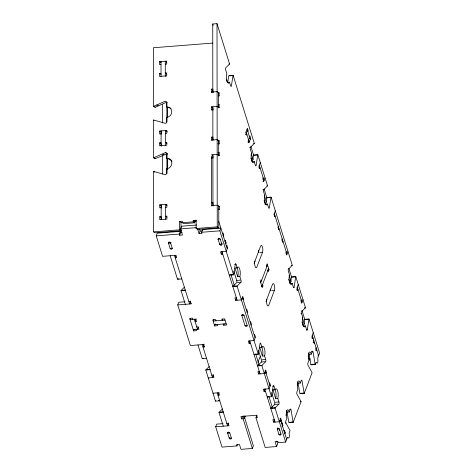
<?xml version="1.0" encoding="UTF-8"?>
<svg xmlns="http://www.w3.org/2000/svg" width="473" height="473" viewBox="0 0 473 473"><rect width="100%" height="100%" fill="white"/><g stroke="black" fill="none" stroke-linecap="round" stroke-linejoin="round"><path stroke-width="0.71" d="M227.696 82.527L228.737 75.899A1.514 0.497 85.5 0 1 228.82 75.597L233.094 75.26L254.308 143.378A1.52 0.497 85.5 0 1 254.196 143.585L250.394 147.316L249.685 147.369M233.094 75.26A1.514 0.497 85.5 0 0 233.012 75.562L231.35 86.163A1.514 0.497 85.5 0 1 230.629 85.832L229.494 82.178A5.298 1.738 85.5 0 1 226.975 81.025A5.298 1.738 85.5 0 1 226.833 73.646L225.698 69.992A1.514 0.497 85.5 0 1 225.656 67.881L229.458 64.151A1.52 0.497 85.5 0 0 229.571 63.944L217.018 23.65L212.744 23.987L212.82 91.993L213.329 92.3M252.44 161.961L253.481 155.333A1.514 0.497 85.5 0 1 253.558 155.032L257.832 154.695L267.529 185.812A1.52 0.497 85.5 0 1 267.411 186.013L263.615 189.744L262.899 189.803M257.832 154.695A1.514 0.497 85.5 0 0 257.755 154.996L256.088 165.597A1.514 0.497 85.5 0 1 255.373 165.266L254.232 161.612A5.298 1.738 85.5 0 1 251.713 160.459A5.298 1.738 85.5 0 1 251.577 153.075L250.436 149.427A1.514 0.497 85.5 0 1 250.394 147.316M265.655 204.389L266.695 197.767A1.514 0.497 85.5 0 1 266.772 197.46L271.053 197.123L292.267 265.241A1.514 0.497 85.5 0 1 292.154 265.448L288.353 269.178A1.514 0.497 85.5 0 0 288.394 271.289L289.529 274.943A5.298 1.738 85.5 0 0 289.671 282.328A5.298 1.738 85.5 0 0 292.19 283.475L293.325 287.129A1.514 0.497 85.5 0 0 294.046 287.46L295.708 276.865A1.514 0.497 85.5 0 1 295.791 276.557L291.516 276.894A1.514 0.497 85.5 0 0 291.433 277.202L290.392 283.824M271.053 197.123A1.514 0.497 85.5 0 0 270.97 197.43L269.308 208.025A1.514 0.497 85.5 0 1 268.587 207.694L267.446 204.04A5.298 1.738 85.5 0 1 264.933 202.887A5.298 1.738 85.5 0 1 264.791 195.509L263.65 191.855A1.514 0.497 85.5 0 1 263.615 189.744M303.613 326.252L304.647 319.63A1.514 0.497 85.5 0 1 304.73 319.322L309.005 318.985L319.618 353.047L317.88 357.594A1.514 0.497 85.5 0 0 317.815 359.249A3.027 0.993 85.5 0 1 317.679 362.549A3.027 0.993 85.5 0 1 316.532 362.602A1.514 0.497 85.5 0 0 315.958 362.631L315.243 364.512L310.968 364.849A1.508 0.497 85.5 0 1 310.873 364.458L309.094 353.993M306.551 329.947L307.261 329.888L308.928 319.293A1.514 0.497 85.5 0 1 309.005 318.985M175.991 255.828L175.223 257.832L176.648 257.72L175.891 255.278L162.588 256.331L156.214 235.861L157.231 233.189L180.272 231.374L180.651 232.592L179.634 235.258L182.483 235.034L180.568 228.885L181.585 226.212L196.768 225.012M169.127 241.715L168.518 243.323L170.168 248.561A1.135 0.881 20.9 0 0 172.267 248.396L170.582 242.986A1.135 0.881 20.9 0 0 168.483 243.152L170.652 243.152L170.995 242.259M179.634 235.258L179.255 234.04L180.272 231.374M229.346 275.032A1.514 0.497 85.5 0 1 229.299 275.174L233.573 274.837L219.868 230.836L220.891 228.163L202.598 229.612L201.581 232.278L201.959 233.496L199.109 233.721L200.132 231.055L199.488 229.003M203.851 344.054L203.68 344.498L190.377 345.544L177.724 304.925L178.747 302.253L185.044 301.756M247.864 131.595L248.207 130.702L247.444 128.266L245.747 132.718L246.504 135.154L246.847 134.267L245.422 134.379M248.491 139.547L248.154 140.434L248.91 142.876L250.607 138.423L249.85 135.982L249.508 136.874M177.724 304.925L191.027 303.873L190.436 300.994M190.507 301.614L189.602 303.985L174.466 255.39M191.027 303.873L191.198 303.43M222.133 243.642L221.878 244.31A1.135 0.881 20.9 0 1 221.092 245.31A1.135 0.881 20.9 0 1 219.738 244.482L218.106 239.237L218.561 238.049M222.641 233.792L222.978 232.899L223.741 235.341L223.398 236.228M190.524 318.37L190.069 319.559L195.775 319.109L196.531 321.545L195.107 321.658L196.124 318.985M219.738 244.482L219.992 243.814M224.982 241.307L225.319 240.414L226.082 242.856L225.739 243.743L225.03 243.802M222.73 254.078L221.305 254.19L222.068 252.192M196.082 329.486L196.466 330.71L193.617 330.934L194.125 329.598M226.508 246.197L226.845 245.31L226.135 245.363M226.845 245.31L227.602 247.746L226.248 251.305L220.548 251.754L221.305 254.19M260.31 162.635L258.95 166.194L259.707 168.63L260.049 167.744L258.625 167.856M198.418 327.003L197.507 329.374L194.344 319.222M262.982 181.484L263.698 181.431L265.051 177.866M204.034 344.374L203.012 347.046L204.437 346.934L204.608 346.49M213.843 319.287L213.163 321.066L225.042 320.126M217.154 324.496L217.533 325.714L214.683 325.938L215.446 323.94M222.7 319.021L222.186 320.351L221.807 319.133L224.657 318.908L226.555 325.004L223.705 325.229L223.327 324.011M223.705 325.229L224.214 323.893M243.157 299.669L243.5 298.776L242.738 296.34L241.384 299.9L235.684 300.349L236.701 297.683M254.125 263.36L260.617 246.137A3.784 1.242 85.5 0 1 262.414 246.959A3.784 1.242 85.5 0 1 262.515 252.233L256.857 267.074A3.784 1.242 85.5 0 1 255.059 266.252A3.784 1.242 85.5 0 1 254.959 260.978M275.333 210.869L273.973 214.435L274.736 216.871L275.073 215.978M213.666 374.646L212.537 377.614L202.255 344.61M242.306 314.285L241.851 315.473L245.014 325.625A1.135 0.881 20.2 0 0 246.362 326.459A1.135 0.881 20.2 0 0 247.154 325.459L243.991 315.302A1.135 0.881 21.5 0 0 242.631 314.474A1.135 0.881 21.5 0 0 241.857 315.473L243.991 315.302M246.386 310.028L246.723 309.135L247.485 311.571L247.143 312.464M278.301 226.336L277.958 227.229L278.721 229.665L279.058 228.778M260.712 282.771L267.499 264.969M219.058 392.614L218.035 395.286L219.46 395.174L218.703 392.732L213.004 393.187M261.847 286.431L268.64 268.623M262.539 284.645L262.917 285.869L262.237 287.649L260.339 281.553L261.019 279.774L261.398 280.992M266.831 266.748L266.453 265.53L267.127 263.751L269.025 269.841L268.351 271.62L267.966 270.402M250.306 322.621L250.649 321.729L251.405 324.165L251.068 325.057M282.221 238.93L281.884 239.823L282.641 242.259L282.978 241.366M237.481 444.585L236.973 445.921L222.008 447.097L215.682 426.788L216.699 424.121L223.002 423.619M250.519 343.297L249.094 343.41L249.939 341.187M266.015 301.543L272.513 284.326A3.784 1.242 85.5 0 1 274.31 285.142A3.784 1.242 85.5 0 1 274.411 290.416L268.753 305.256A3.784 1.242 85.5 0 1 266.949 304.435A3.784 1.242 85.5 0 1 266.855 299.161M254.297 335.416L254.634 334.523L255.39 336.959L254.036 340.525L248.331 340.974L249.094 343.41M286.206 251.725L285.869 252.617L286.626 255.053L287.986 251.494M228.69 422.886L227.56 425.854L217.278 392.85M227.891 432.464L227.637 433.132L229.216 438.205A1.135 0.881 21.2 0 0 230.576 439.039A1.135 0.881 21.2 0 0 231.35 438.039L229.772 432.961A1.135 0.887 20.5 0 0 228.424 432.133A1.135 0.887 20.5 0 0 227.631 433.132L229.772 432.961M257.956 362.377L260.333 356.145M229.47 437.537L229.216 438.205L231.356 438.039M265.377 373.351L266.092 373.292L266.429 372.405L265.672 369.969L264.312 373.528L258.613 373.977L259.63 371.305M244.145 416.128L243.128 418.794L241.703 418.907L242.72 416.24L244.145 416.128L253.38 445.779L252.363 448.451L240.964 449.35L239.444 444.478L236.595 444.703L236.973 445.921M244.364 418.688L245.345 416.11M298.262 284.498L296.908 288.057L297.665 290.499L296.955 290.552M297.665 290.499L298.008 289.606L296.583 289.718M265.542 391.538L264.117 391.65L265.134 388.977M276.74 441.084L277.61 443.869L276.593 446.536L265.187 447.44L255.952 417.783L256.969 415.111M269.32 383.65L269.657 382.763L270.414 385.199L269.06 388.759L263.36 389.208L264.117 391.65M301.23 299.965L300.893 300.858L301.65 303.294L303.01 299.734M279.986 418.262L280.696 418.203L279.336 421.768L273.636 422.218L274.659 419.545M313.292 332.738L311.932 336.297L312.688 338.733L313.031 337.846L311.606 337.959M277.787 427.876L277.279 429.212L278.857 434.291A1.135 0.881 21.2 0 0 280.217 435.119A1.135 0.881 21.2 0 0 280.992 434.119L279.413 429.041A1.135 0.887 20.5 0 0 278.065 428.213A1.135 0.887 20.5 0 0 277.273 429.212L279.413 429.041L279.815 430.324M280.696 418.203L281.459 420.639L281.116 421.532L280.406 421.591M281.813 423.767L282.15 422.874L281.441 422.933M313.723 340.081L313.386 340.968L314.143 343.404L314.486 342.505L313.061 342.618M285.875 415.424L287.117 412.16A5.298 1.738 85.5 0 0 286.342 410.505M297.245 385.613L298.15 383.242A5.298 1.738 85.5 0 0 297.653 382.024M308.272 356.695L309.176 354.318A5.298 1.738 85.5 0 0 308.68 353.106M282.15 422.874L282.913 425.316L282.57 426.203L281.855 426.268M287.117 412.16L289.257 411.989L290.274 409.322A1.514 0.497 85.5 0 1 290.996 409.648L293.094 421.963A1.514 0.497 85.5 0 0 293.189 422.348L288.914 422.685A1.514 0.497 85.5 0 1 288.82 422.3L287.034 411.835M298.15 383.242L300.284 383.071L301.307 380.398A1.514 0.497 85.5 0 1 302.022 380.73L304.121 393.045A1.514 0.497 85.5 0 0 304.216 393.43L299.941 393.767A1.514 0.497 85.5 0 1 299.847 393.382L298.061 382.911M309.176 354.318L311.317 354.153L312.334 351.48A1.514 0.497 85.5 0 1 313.049 351.811L315.148 364.121A1.508 0.497 85.5 0 0 315.243 364.512M310.034 358.841L309.519 360.178L308.219 356.003M284.149 431.287L284.492 430.389L283.782 430.448M316.065 347.596L315.728 348.483L316.484 350.919L316.827 350.032L315.402 350.144M310.968 364.849L311.145 364.376M284.492 430.389L285.249 432.83L284.912 433.717L284.202 433.776M276.593 446.536L275.073 441.664L277.923 441.439L278.301 442.657L285.662 442.078L287.401 437.525A1.514 0.497 85.5 0 1 287.974 437.501A3.027 0.993 85.5 0 0 289.121 437.448A3.027 0.993 85.5 0 0 289.251 434.143A1.514 0.497 85.5 0 1 289.322 432.493L290.038 430.613A1.514 0.497 85.5 0 0 289.914 430.3L285.905 423.004A1.514 0.497 85.5 0 1 285.863 420.893L286.88 418.221A5.298 1.738 85.5 0 1 286.739 410.842A5.298 1.738 85.5 0 1 289.257 411.989M293.189 422.348L301.065 401.695A1.514 0.497 85.5 0 0 300.94 401.382L296.932 394.086A1.514 0.497 85.5 0 1 296.89 391.975L297.907 389.303A5.298 1.738 85.5 0 1 297.771 381.924A5.298 1.738 85.5 0 1 300.284 383.071M304.216 393.43L312.091 372.771A1.514 0.497 85.5 0 0 311.967 372.464L307.958 365.162A1.514 0.497 85.5 0 1 307.917 363.057L308.94 360.385A5.298 1.738 85.5 0 1 308.798 353A5.298 1.738 85.5 0 1 311.317 354.153M185.327 304.328L181.047 290.576A1.525 0.503 85.5 0 1 181.159 290.375L184.482 287.105M239.835 276.451L237.7 276.622L235.04 268.09L237.18 267.919A5.298 1.738 85.5 0 1 239.693 269.066A5.298 1.738 85.5 0 1 239.835 276.451L240.976 280.105A1.514 0.497 85.5 0 1 241.011 282.215L237.215 285.946A1.525 0.503 85.5 0 0 237.097 286.153L232.822 286.49A1.525 0.503 85.5 0 1 232.935 286.283L236.737 282.552A1.514 0.497 85.5 0 0 236.701 280.442L233.822 271.2M209.226 366.54L205.897 369.803A1.514 0.497 85.5 0 0 205.785 370.01L215.475 401.128L219.75 400.791A1.514 0.497 85.5 0 0 219.833 400.483M295.791 276.557L305.481 307.675A1.514 0.497 85.5 0 1 305.369 307.876L301.567 311.606A1.514 0.497 85.5 0 0 301.608 313.717L302.75 317.377A5.298 1.738 85.5 0 0 302.886 324.756A5.298 1.738 85.5 0 0 305.404 325.903L306.545 329.563A1.514 0.497 85.5 0 0 307.261 329.888M265.04 361.709L261.48 361.987L257.679 365.718A1.514 0.497 85.5 0 0 257.566 365.925L261.841 365.588A1.514 0.497 85.5 0 1 261.953 365.381L265.755 361.65A1.514 0.497 85.5 0 0 265.714 359.539L264.578 355.885A5.298 1.738 85.5 0 0 264.437 348.506A5.298 1.738 85.5 0 0 261.918 347.353L259.783 347.525L262.438 356.057L264.578 355.885M222.44 408.974L219.111 412.237A1.514 0.497 85.5 0 0 218.999 412.438L223.286 426.191M278.26 404.137L274.695 404.415L270.893 408.152A1.514 0.497 85.5 0 0 270.781 408.353L275.055 408.016A1.514 0.497 85.5 0 1 275.168 407.815L278.969 404.078A1.514 0.497 85.5 0 0 278.928 401.973L277.793 398.313A5.298 1.738 85.5 0 0 277.651 390.935A5.298 1.738 85.5 0 0 275.132 389.787L272.998 389.953L275.653 398.485L277.793 398.313M212.767 43.067L153.382 47.755L153.453 106.33L154.978 107.259A1.502 1.372 -57.2 0 0 155.386 107.164L166.851 102.097L166.874 122.105M153.453 106.33A1.502 1.378 -58.3 0 0 153.861 106.236L165.325 101.169L166.65 101.997L166.756 106.963L168.589 107.182A5.298 4.866 -58.8 0 1 171.658 112.716A5.298 4.866 -58.8 0 1 166.768 117.304L166.774 121.738A1.514 1.389 -58.7 0 1 165.349 123.323L153.772 120.053A1.52 1.395 -58.3 0 0 153.465 120.041L153.512 157.757A1.514 1.389 -57.2 0 0 153.82 157.692L165.379 152.596A1.514 1.389 -58.7 0 1 166.809 153.962L167.318 154.269M181.011 229.375L181.011 230.771L155.12 232.817L153.595 231.888L153.524 171.468A1.502 1.378 -58.3 0 1 153.932 171.498L165.408 174.756L166.733 173.715L166.827 168.731L168.66 168.222A5.298 4.872 -58.5 0 0 171.723 162.215A5.298 4.872 -58.5 0 0 166.815 158.396L166.809 153.962M196.206 221.193L194.775 221.305L193.25 220.377L193.25 221.849L194.781 222.783L194.775 221.305M161.003 64.505L159.578 64.618L159.578 61.661L166.703 61.1L166.703 64.05L165.278 64.162M228.855 64.003L229.571 63.944M166.821 73.959L165.29 73.025L166.715 72.913L166.721 75.869L159.596 76.431L159.59 73.475L161.015 73.362M229.452 75.846L233.012 75.562M229.494 82.178L227.353 82.343L226.372 79.186M211.904 92.412L211.396 92.105L211.396 89.149L213.075 89.19M211.396 92.105L217.095 91.65L219.135 92.891L219.135 95.848L218.425 95.901M218.42 92.95L219.135 92.891M218.437 104.764L219.147 104.71L219.153 107.661L218.437 107.72M211.673 109.984L211.413 106.874L217.113 106.425L219.153 107.661M211.413 109.825L213.098 109.872M161.086 133.865L159.661 133.983L159.655 131.027L166.78 130.465L166.786 133.416L165.361 133.528M211.703 140.239L211.449 137.129L213.128 137.17M166.898 143.325L165.367 142.391L166.798 142.278L166.798 145.235L159.673 145.796L159.667 142.84L161.092 142.728M211.449 140.085L217.148 139.636L218.171 140.25M218.473 140.93L219.188 140.871L219.194 143.827L218.479 143.881M249.182 138.536L250.607 138.423M217.97 143.573L219.194 143.827M247.822 142.095L249.247 141.983L246.084 131.825M253.599 143.437L254.308 143.378M217.982 152.436L219.2 152.69L219.206 155.641L218.491 155.7M218.491 152.744L219.2 152.69M212.897 157.698L211.472 157.811L211.981 158.118M254.19 155.28L257.755 154.996M254.232 161.612L252.097 161.778L250.915 157.988M262.562 178.155L263.278 178.102L262.935 178.989L263.698 181.431M266.813 185.865L267.529 185.812M161.169 207.718L159.744 207.83L159.738 204.88L166.863 204.318L166.868 207.269L165.444 207.381M267.405 197.708L270.97 197.43M211.466 156.332L211.526 205.649L217.225 205.176L219.265 206.411L219.265 209.368L218.556 209.427M218.55 206.47L219.265 206.411M265.099 204.661A5.298 1.738 85.5 0 0 265.312 204.212L267.446 204.04M218.041 209.113L219.265 209.368M166.981 217.172L165.455 216.244L166.88 216.131L166.88 219.088L159.756 219.649L159.75 216.693L161.181 216.581M193.25 220.377L196.354 220.306M181.011 230.771L179.486 229.843L179.474 221.459L182.324 221.24L182.324 222.712L183.855 223.64L194.781 222.783M179.474 221.459L180.999 222.393L182.424 222.28M182.324 222.712L193.25 221.849M180.568 228.885L196.472 227.625M153.595 231.888L179.486 229.843M196.1 220.152L196.112 228.53L217.249 226.863L218.78 227.791L218.751 206.127M218.78 227.791L197.637 229.458L196.112 228.53M180.651 232.592L182.075 232.48M200.132 231.055L202.982 230.83M156.214 235.861L179.255 234.04M201.581 232.278L219.868 230.836M223.025 235.394L223.741 235.341M218.106 239.237L220.247 239.066L221.878 244.31M225.367 242.909L226.082 242.856M219.691 244.316L221.825 244.145M170.097 248.396L172.237 248.23M226.892 247.799L227.602 247.746M259.665 252.458L262.515 252.233M234.614 264.377L236.039 264.265L237.18 267.919M291.439 265.501L292.154 265.448M267.6 269.953L269.025 269.841M178.315 278.899L179.025 278.845M230.806 274.76L232.947 274.588M170.191 255.727L177.523 279.265L181.798 278.928A1.52 0.497 85.5 0 0 181.839 278.786M236.701 280.442L240.26 280.164M291.433 277.202L294.998 276.918M237.452 282.499L241.011 282.215M181.159 290.375L184.718 290.091M232.935 286.283L236.5 286.005M181.047 290.576L185.321 290.239A1.525 0.503 85.5 0 1 185.434 290.032M292.19 283.475L290.05 283.64L288.672 279.218M261.492 285.982L262.917 285.869M293.337 287.513L294.046 287.46M271.555 290.641L274.411 290.416M188.845 301.549L190.27 301.437M236.346 297.801L234.921 297.913L235.684 300.349M242.075 298.889L243.5 298.776M304.772 307.728L305.481 307.675M304.659 307.935L305.369 307.876M300.899 313.776L301.608 313.717M214.304 324.72L226.177 323.786M196.75 326.938L198.175 326.825L198.932 329.261L193.232 329.716M304.647 319.63L308.213 319.346M245.014 325.625L247.154 325.459M305.404 325.903L303.264 326.074L301.987 321.965M203.768 358.28L202.343 358.392A1.514 0.497 85.5 0 1 202.261 358.7L206.535 358.357A1.514 0.497 85.5 0 0 206.583 358.215M254.835 354.247L257.684 354.023M261.918 347.353L260.783 343.7A1.514 0.497 85.5 0 0 260.061 343.368L258.4 353.97A1.514 0.497 85.5 0 1 258.317 354.271L254.042 354.608A1.514 0.497 85.5 0 0 254.084 354.466M311.618 351.54L312.334 351.48M311.624 351.924L312.34 351.865M262.154 359.823L265.714 359.539M317.886 355.773L318.595 355.72L312.269 335.404M206.612 369.75L210.172 369.466A1.514 0.497 85.5 0 0 210.059 369.673L205.785 370.01M258.388 365.664L261.953 365.381M311.589 364.405L315.148 364.121M211.774 375.178L213.199 375.065L213.962 377.501L208.256 377.951M259.281 371.429L257.856 371.542L258.613 373.977M265.72 372.458L266.429 372.405M269.705 385.259L270.414 385.199M272.572 386.24L273.282 386.187M300.556 393.323L304.121 393.045M218.408 400.596L219.123 400.542M268.765 396.622L267.34 396.735A1.514 0.497 85.5 0 1 267.257 397.042L271.532 396.705A1.514 0.497 85.5 0 0 271.614 396.398L273.276 385.802A1.514 0.497 85.5 0 1 273.997 386.128L275.132 389.787M275.369 402.251L278.928 401.973M300.349 401.748L301.065 401.695M219.827 412.178L223.386 411.9A1.514 0.497 85.5 0 0 223.274 412.101L218.999 412.438M271.608 408.093L275.168 407.815M289.571 409.76L290.28 409.707M255.952 417.783L257.377 417.671L256.62 415.235L240.94 416.471L241.703 418.907M226.798 423.412L228.223 423.3L228.985 425.741L215.682 426.788M274.305 419.663L272.88 419.776L273.636 422.218M280.028 420.751L281.459 420.639M289.529 422.241L293.094 421.963M285.189 423.057L285.905 423.004M282.198 425.369L282.913 425.316M284.539 432.884L285.249 432.83M278.857 434.291L280.997 434.119M166.815 158.396L168.483 158.875A5.304 4.872 -58.8 0 1 171.451 160.465M167.436 153.589L155.446 158.591A1.502 1.372 -57.2 0 1 155.038 158.686L153.512 157.757M166.803 62.14L165.278 61.212L165.296 75.982L165.804 76.289M218.627 95.534L219.135 95.848M159.578 61.661L161.104 62.59M218.638 104.397L219.147 104.71M159.59 73.475L161.116 74.409M211.413 106.874L212.939 107.803L212.945 110.02M166.75 102.535L167.259 102.842M166.756 106.963L167.519 107.43A5.304 4.872 -58.8 0 1 170.664 108.341L171.049 108.666M219.188 140.871L217.533 139.866M211.449 137.129L212.974 138.057L212.98 140.274M156.723 104.971L158.254 105.899M153.861 106.236L154.369 106.543M154.624 106.703L155.386 107.164M167.276 117.617L166.768 117.304M219.206 155.641L217.166 154.405L211.466 154.854L212.992 155.783L212.998 158M153.465 120.041L153.973 120.349M167.395 131.813L165.355 130.578L165.373 145.347M161.589 131.222L161.08 130.915L161.098 145.684L161.606 145.991M159.655 131.027L161.181 131.955L161.187 134.172M159.667 142.84L161.198 143.774L161.198 145.986M165.633 152.749L166.656 153.37M162.895 154.097L164.042 154.795M153.92 157.663L155.191 158.437M166.827 168.731L167.336 169.044M213.199 202.734L211.52 202.692L213.051 203.621L213.051 205.838M213.459 205.82L212.951 205.513L212.891 154.742M211.526 205.649L212.034 205.956M154.186 171.652L154.695 171.965M153.524 171.468L154.287 171.936M166.969 205.359L165.438 204.431L165.455 219.2M159.738 204.88L161.269 205.808L161.269 208.025M159.75 216.693L161.281 217.627L161.281 219.839M217.095 91.65L217.479 91.886M211.396 89.149L212.921 90.077L212.921 92.294M217.876 106.886L218.638 107.353L218.627 92.584M217.929 154.866L218.313 155.103M217.61 205.43L217.988 205.66M259.293 165.308L264.035 180.538M274.316 213.542L286.969 254.167M297.245 287.17L301.993 302.401M247.107 129.159L250.27 139.31M212.744 23.987L213.175 25.376M250.891 146.459L253.741 155.605M264.165 189.088L267.014 198.24M288.843 268.321L291.693 277.474M301.904 310.247L304.754 319.399M251.187 153.353L253.161 159.685M264.247 195.278L266.435 202.32M289.145 275.215L291.114 281.547M302.418 317.844L304.393 324.182M264.129 200.416L265.312 204.212M218.768 221.364L227.265 248.632M242.401 297.233L255.053 337.852M265.335 370.856L270.077 386.092M280.359 419.096L286.685 439.405M258.435 350.233L261.439 359.876A1.514 0.497 85.5 0 1 261.48 361.987M271.65 392.667L274.653 402.31A1.514 0.497 85.5 0 1 274.695 404.415M237.097 286.153L258.317 354.271M261.841 365.588L271.532 396.705M275.055 408.016L285.662 442.078M230.865 274.257L234.318 285.337M255.692 353.975L259.204 365.239M268.971 396.605L272.259 407.164M221.973 251.642L237.109 300.237M249.762 340.862L260.038 373.865M264.785 389.096L275.061 422.105M197.619 228.938L199.109 233.721M216.013 320.842L215.635 319.624L212.785 319.849L214.683 325.938M243.128 418.794L252.363 448.451M203.68 344.498L204.437 346.934M192.919 319.334L192.541 318.116L189.691 318.341L193.617 330.934M197.98 344.947L202.261 358.7M218.68 140.564L218.697 155.333M217.018 23.65L217.249 226.863M212.838 106.762L212.874 139.973M180.999 222.393L181.011 227.98M167.519 107.43L167.531 117.771M167.578 158.857L167.59 169.198M166.91 153.66L166.934 173.603M162.576 104.545L162.6 122.986M162.635 154.736L162.659 173.94M161.003 61.549L161.021 76.319M161.163 204.768L161.181 219.537M177.6 278.958A1.52 0.497 85.5 0 1 177.523 279.265M215.54 400.903A1.514 0.497 85.5 0 1 215.475 401.128M236.039 264.265A1.514 0.497 85.5 0 0 235.318 263.934L233.656 274.535A1.514 0.497 85.5 0 1 233.573 274.837M236.636 267.411A5.298 1.738 85.5 0 1 238.049 271.644A5.298 1.738 85.5 0 1 237.7 276.622M261.38 346.845A5.298 1.738 85.5 0 1 262.787 351.078A5.298 1.738 85.5 0 1 262.438 356.051M272.998 389.953A5.298 1.738 85.5 0 1 273.211 389.498M274.878 389.651A5.298 1.738 85.5 0 1 275.653 398.485M270.444 288.997A3.784 1.242 85.5 0 1 270.13 290.753M258.56 250.105A3.784 1.242 85.5 0 1 258.24 252.57M218.159 239.403A1.135 0.881 20.9 0 1 218.94 238.404A1.135 0.881 20.9 0 1 220.294 239.232M171.752 160.867A5.304 4.872 -58.8 0 1 172.012 161.305"/></g></svg>
